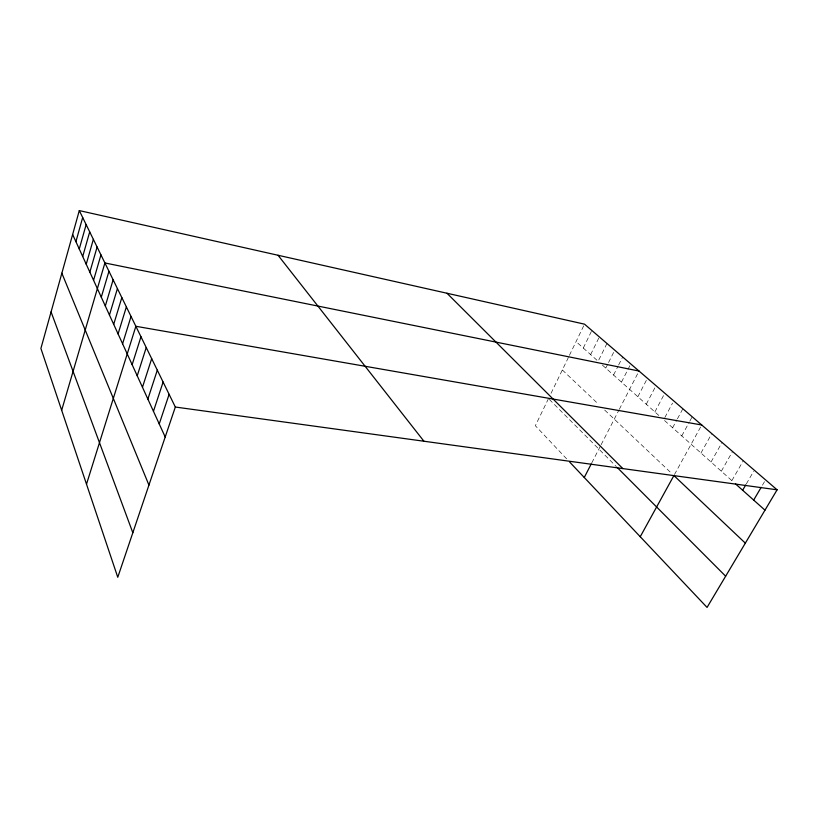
<?xml version="1.0" encoding="UTF-8"?>
<svg xmlns="http://www.w3.org/2000/svg" width="818" height="818" viewBox="0 0 818 818"><rect width="100%" height="100%" fill="white"/><g stroke="black" fill="none" stroke-linecap="round" stroke-linejoin="round"><path stroke-width="0.61" stroke-dasharray="4.09 3.07" d="M548.489 398.581L535.35 425.728L567.263 459.501M551.035 393.325L568.919 356.382M569.42 355.339L584.512 324.163M583.285 348.039L591.854 330.482M590.637 354.603L599.338 336.914M606.966 343.478L598.132 361.28L576.077 341.607M605.76 368.1L608.009 363.611M608.572 362.497L614.747 350.165M613.551 375.043L618.111 366.014M618.684 364.889L622.672 356.985M621.486 382.129L630.76 363.938M591.803 462.835L600.565 445.79M601.138 444.685L618.776 410.38M619.338 409.286L639.011 371.035M637.846 396.73L647.427 378.274M646.271 404.245L656.016 385.656M654.881 411.924L664.778 393.202M664.84 417.538L672.539 403.11M672.621 427.753L676.834 419.931M677.437 418.816L682.866 408.755M681.772 435.922L689.298 422.098M689.881 421.035L692.192 416.781M674.472 474.522L701.732 424.982M700.965 453.049L711.772 433.622M711.036 462.027L722.038 442.456M721.333 471.219L732.55 451.485M731.865 480.616L743.296 460.738M746.323 483.908L753.685 471.25M762.437 485.207L764.942 480.953M602.375 365.073L659.267 415.841M664.553 420.554L733.664 482.221M562.334 369.981L598.715 404.409M604.707 410.084L672.099 473.837M549.338 399.429L616.343 466.608"/><path stroke-width="1.23" d="M79.295 210.584L40.9 348.448L117.772 577.273L175.328 407.037L79.295 210.584L584.512 324.163L777.1 489.808L707.059 607.416L569.625 462.006M75.91 241.658L82.679 217.506M79.264 248.989L86.146 224.602M82.7 256.515L89.704 231.883M86.227 264.234L93.354 239.357M89.847 272.149L97.107 247.016M93.559 280.277L100.951 254.889M61.667 410.258L104.898 262.967L639.011 371.035M101.289 297.19L108.958 271.269M105.317 305.993L113.129 279.807M109.448 315.042L117.424 288.58M113.702 324.347L121.831 297.599M118.078 333.928L126.371 306.893M122.588 343.775L131.044 316.443M86.503 484.205L135.86 326.29L701.732 424.982M132.148 364.685L140.972 336.75M137.219 375.799L146.238 347.527M142.465 387.251L151.688 358.662M147.874 399.092L157.301 370.165M153.457 411.311L163.109 382.047M159.234 423.939L169.121 394.327M584.267 477.497L591.261 463.888M640.249 536.72L673.909 475.555L745.331 543.142M742.642 490.238L745.709 484.962M753.675 500.084L761.18 487.334M175.328 407.037L777.1 489.808M735.454 483.827L764.973 510.166M446.976 293.243L622.856 468.591M617.242 467.507L725.648 576.199M278.048 255.267L423.928 441.229M72.638 234.5L165.195 436.996M61.861 273.202L148.937 485.094M51.074 311.924L132.823 532.753"/></g></svg>
